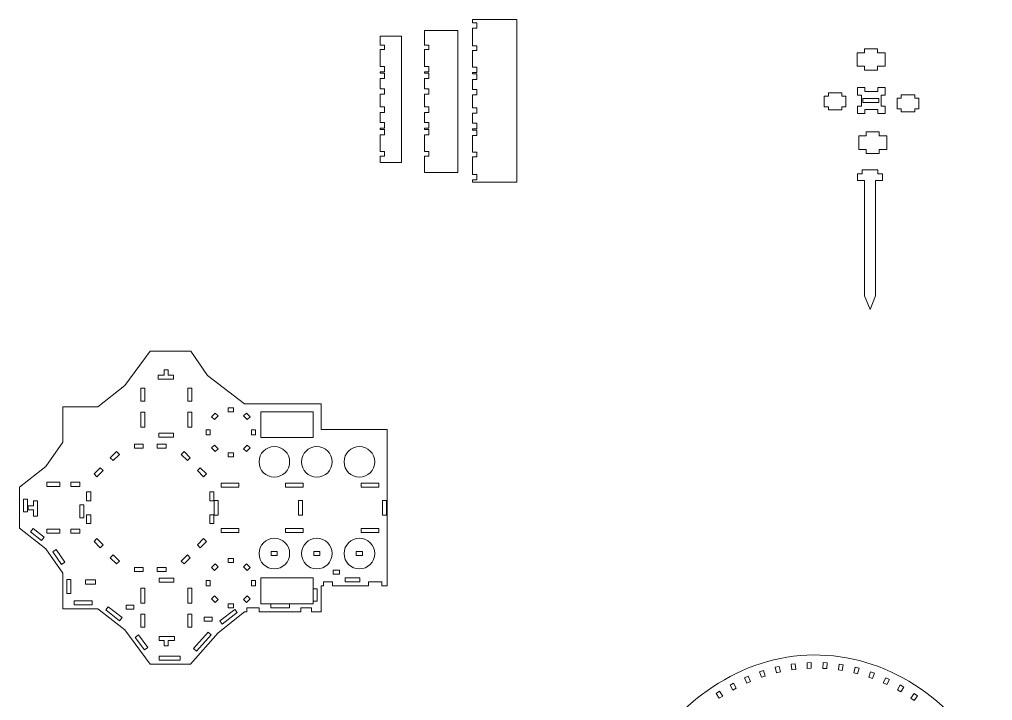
# Model space of a CAD drawing. Header units: millimetres. Extents: x -287 to 524, y -313 to 557.
# Drawn here: x -220 to 504, y 51 to 557 of the extents above; entities that cross this region are included whole.
import ezdxf

# ---------------------------------------------------------------- set-up
doc = ezdxf.new("R2010")
doc.units = ezdxf.units.MM

msp = doc.modelspace()

# ---------------------------------------------------------------- linework, layer by layer
at = {"color": 7, "linetype": 'Continuous', "lineweight": 15}
for p, q in [((117.11, 557.07), (117.11, 554.52)), ((150.07, 557.07), (117.11, 557.07)), ((150.07, 436.15), (150.07, 557.07)), ((120.35, 554.52), (117.11, 554.52)), ((117.11, 550.71), (120.35, 550.71)), ((117.11, 550.71), (117.11, 537.52)), ((120.35, 550.71), (120.35, 554.52)), ((48.67, 544.54), (48.67, 538.06)), ((64.44, 544.54), (48.67, 544.54)), ((64.44, 450.73), (64.44, 544.54)), ((81.41, 548.78), (81.41, 538.06)), ((106.27, 548.78), (81.41, 548.78)), ((106.27, 443.3), (106.27, 548.78)), ((51.9, 538.06), (48.67, 538.06)), ((51.9, 534.63), (51.9, 538.06)), ((84.65, 538.06), (81.41, 538.06)), ((84.65, 534.63), (84.65, 538.06)), ((120.35, 537.52), (117.11, 537.52)), ((120.35, 534.09), (120.35, 537.52)), ((48.67, 534.63), (51.9, 534.63)), ((48.67, 534.63), (48.67, 522.21)), ((81.41, 534.63), (81.41, 522.21)), ((81.41, 534.63), (84.65, 534.63)), ((117.11, 534.09), (117.11, 521.67)), ((117.11, 534.09), (120.35, 534.09)), ((403.15, 522.28), (403.15, 532.28)), ((408.73, 532.28), (403.15, 532.28)), ((418.39, 535.28), (408.73, 535.28)), ((408.73, 535.28), (408.73, 532.28)), ((418.39, 535.28), (418.39, 532.28)), ((423.91, 532.28), (418.39, 532.28)), ((423.91, 522.28), (423.91, 532.28)), ((51.9, 522.21), (48.67, 522.21)), ((51.9, 518.14), (51.9, 522.21)), ((84.65, 522.21), (81.41, 522.21)), ((84.65, 518.14), (84.65, 522.21)), ((120.35, 521.67), (117.11, 521.67)), ((120.35, 517.6), (120.35, 521.67)), ((408.73, 522.28), (403.15, 522.28)), ((408.73, 522.28), (408.73, 519.28)), ((418.39, 522.28), (418.39, 519.28)), ((423.91, 522.28), (418.39, 522.28)), ((48.67, 518.14), (51.9, 518.14)), ((48.67, 518.14), (48.67, 517.15)), ((51.9, 517.15), (48.67, 517.15)), ((51.9, 513.08), (51.9, 517.15)), ((81.41, 518.14), (81.41, 517.15)), ((81.41, 518.14), (84.65, 518.14)), ((84.65, 517.15), (81.41, 517.15)), ((84.65, 513.08), (84.65, 517.15)), ((117.11, 517.6), (117.11, 516.62)), ((117.11, 517.6), (120.35, 517.6)), ((120.35, 516.62), (117.11, 516.62)), ((120.35, 512.55), (120.35, 516.62)), ((418.39, 519.28), (408.73, 519.28)), ((48.67, 513.08), (51.9, 513.08)), ((48.67, 513.08), (48.67, 505.55)), ((81.41, 513.08), (81.41, 505.55)), ((81.41, 513.08), (84.65, 513.08)), ((117.11, 512.55), (117.11, 505.01)), ((117.11, 512.55), (120.35, 512.55)), ((408.91, 506.4), (403.33, 506.4)), ((403.33, 506.4), (403.33, 500.68)), ((408.91, 506.4), (408.91, 503.4)), ((418.57, 503.4), (418.57, 506.4)), ((424.09, 506.4), (418.57, 506.4)), ((424.09, 500.68), (424.09, 506.4)), ((51.9, 505.55), (48.67, 505.55)), ((48.67, 501.48), (48.67, 492.01)), ((48.67, 501.48), (51.9, 501.48)), ((51.9, 501.48), (51.9, 505.55)), ((84.65, 505.55), (81.41, 505.55)), ((81.41, 501.48), (81.41, 492.01)), ((81.41, 501.48), (84.65, 501.48)), ((84.65, 501.48), (84.65, 505.55)), ((120.35, 505.01), (117.11, 505.01)), ((117.11, 500.94), (117.11, 491.48)), ((117.11, 500.94), (120.35, 500.94)), ((120.35, 500.94), (120.35, 505.01)), ((378.76, 500.14), (378.76, 492.13)), ((378.76, 500.14), (381.76, 500.14)), ((391.76, 502.57), (381.76, 502.57)), ((381.76, 502.57), (381.76, 500.14)), ((391.76, 502.57), (391.76, 500.14)), ((391.76, 500.14), (394.76, 500.14)), ((394.76, 500.14), (394.76, 492.13)), ((406.33, 500.68), (403.33, 500.68)), ((406.33, 492.67), (406.33, 500.68)), ((408.91, 503.4), (418.57, 503.4)), ((424.09, 500.68), (421.09, 500.68)), ((421.09, 500.68), (421.09, 492.67)), ((445.99, 501.1), (435.99, 501.1)), ((435.99, 501.1), (435.99, 498.68)), ((445.99, 501.1), (445.99, 498.68)), ((51.9, 492.01), (48.67, 492.01)), ((51.9, 487.94), (51.9, 492.01)), ((84.65, 492.01), (81.41, 492.01)), ((84.65, 487.94), (84.65, 492.01)), ((378.76, 492.13), (381.76, 492.13)), ((381.76, 492.13), (381.76, 489.84)), ((391.76, 492.13), (394.76, 492.13)), ((391.76, 492.13), (391.76, 489.84)), ((403.33, 492.67), (406.33, 492.67)), ((403.33, 492.67), (403.33, 487.09)), ((419.22, 498.25), (407.48, 498.25)), ((407.48, 498.25), (407.48, 495.25)), ((407.48, 495.25), (419.22, 495.25)), ((419.22, 495.25), (419.22, 498.25)), ((421.09, 492.67), (424.09, 492.67)), ((424.09, 487.09), (424.09, 492.67)), ((432.99, 498.68), (432.99, 490.67)), ((432.99, 498.68), (435.99, 498.68)), ((445.99, 498.68), (448.99, 498.68)), ((448.99, 498.68), (448.99, 490.67)), ((48.67, 487.94), (48.67, 480.41)), ((48.67, 487.94), (51.9, 487.94)), ((81.41, 487.94), (81.41, 480.41)), ((81.41, 487.94), (84.65, 487.94)), ((120.35, 491.48), (117.11, 491.48)), ((117.11, 487.41), (117.11, 479.87)), ((117.11, 487.41), (120.35, 487.41)), ((120.35, 487.41), (120.35, 491.48)), ((391.76, 489.84), (381.76, 489.84)), ((403.33, 487.09), (408.91, 487.09)), ((418.57, 490.09), (408.91, 490.09)), ((408.91, 490.09), (408.91, 487.09)), ((418.57, 487.09), (418.57, 490.09)), ((418.57, 487.09), (424.09, 487.09)), ((432.99, 490.67), (435.99, 490.67)), ((435.99, 490.67), (435.99, 488.38)), ((445.99, 488.38), (435.99, 488.38)), ((445.99, 490.67), (448.99, 490.67)), ((445.99, 490.67), (445.99, 488.38)), ((51.9, 480.41), (48.67, 480.41)), ((51.9, 476.34), (51.9, 480.41)), ((84.65, 480.41), (81.41, 480.41)), ((84.65, 476.34), (84.65, 480.41)), ((120.35, 479.87), (117.11, 479.87)), ((120.35, 475.8), (120.35, 479.87)), ((48.67, 476.34), (48.67, 475.35)), ((48.67, 476.34), (51.9, 476.34)), ((51.9, 475.35), (48.67, 475.35)), ((48.67, 471.28), (48.67, 458.87)), ((48.67, 471.28), (51.9, 471.28)), ((51.9, 471.28), (51.9, 475.35)), ((81.41, 476.34), (81.41, 475.35)), ((81.41, 476.34), (84.65, 476.34)), ((84.65, 475.35), (81.41, 475.35)), ((81.41, 471.28), (81.41, 458.87)), ((81.41, 471.28), (84.65, 471.28)), ((84.65, 471.28), (84.65, 475.35)), ((117.11, 475.8), (120.35, 475.8)), ((117.11, 475.8), (117.11, 474.82)), ((120.35, 474.82), (117.11, 474.82)), ((117.11, 470.75), (120.35, 470.75)), ((117.11, 470.75), (117.11, 458.33)), ((120.35, 470.75), (120.35, 474.82)), ((404.35, 460.45), (404.35, 470.45)), ((409.93, 470.45), (404.35, 470.45)), ((409.93, 473.45), (409.93, 470.45)), ((419.59, 473.45), (409.93, 473.45)), ((419.59, 473.45), (419.59, 470.45)), ((425.11, 470.45), (419.59, 470.45)), ((425.11, 460.45), (425.11, 470.45)), ((51.9, 458.87), (48.67, 458.87)), ((51.9, 455.44), (51.9, 458.87)), ((84.65, 458.87), (81.41, 458.87)), ((84.65, 455.44), (84.65, 458.87)), ((120.35, 458.33), (117.11, 458.33)), ((120.35, 454.9), (120.35, 458.33)), ((409.93, 460.45), (404.35, 460.45)), ((409.93, 460.45), (409.93, 457.45)), ((419.59, 457.45), (409.93, 457.45)), ((419.59, 460.45), (419.59, 457.45)), ((425.11, 460.45), (419.59, 460.45)), ((48.67, 455.44), (48.67, 450.73)), ((48.67, 455.44), (51.9, 455.44)), ((48.67, 450.73), (64.44, 450.73)), ((81.41, 455.44), (81.41, 443.3)), ((81.41, 455.44), (84.65, 455.44)), ((117.11, 454.9), (117.11, 441.71)), ((117.11, 454.9), (120.35, 454.9)), ((81.41, 443.3), (106.27, 443.3)), ((120.35, 441.71), (117.11, 441.71)), ((120.35, 437.89), (120.35, 441.71)), ((403.38, 442.23), (403.38, 437.23)), ((406.86, 442.23), (403.38, 442.23)), ((406.86, 445.23), (406.86, 442.23)), ((418.6, 445.23), (406.86, 445.23)), ((418.6, 442.23), (418.6, 445.23)), ((422.08, 442.23), (418.6, 442.23)), ((422.08, 437.23), (422.08, 442.23)), ((117.11, 437.89), (117.11, 436.15)), ((117.11, 437.89), (120.35, 437.89)), ((117.11, 436.15), (150.07, 436.15)), ((403.38, 437.23), (408.75, 437.23)), ((408.75, 437.23), (408.75, 351.71)), ((416.71, 437.23), (422.08, 437.23)), ((416.71, 351.71), (416.71, 437.23)), ((408.75, 351.71), (412.73, 341.54)), ((412.73, 341.54), (416.71, 351.71)), ((-122.54, 310.45), (-141.37, 284.88)), ((-92.3, 310.45), (-122.54, 310.45)), ((-79.81, 292.34), (-92.3, 310.45)), ((-108.93, 296.72), (-111.93, 296.72)), ((-111.93, 296.72), (-111.93, 292.76)), ((-108.93, 292.76), (-108.93, 296.72)), ((-111.93, 292.76), (-116.59, 292.76)), ((-116.59, 292.76), (-116.59, 289.76)), ((-116.59, 289.76), (-105.18, 289.76)), ((-105.18, 292.76), (-108.93, 292.76)), ((-105.18, 289.76), (-105.18, 292.76)), ((-52.23, 271.41), (-79.81, 292.34)), ((-141.37, 284.88), (-161.39, 269.19)), ((-126.33, 282.95), (-129.33, 282.95)), ((-129.33, 282.95), (-129.33, 273.23)), ((-126.33, 273.23), (-126.33, 282.95)), ((-91.53, 282.95), (-94.53, 282.95)), ((-94.53, 282.95), (-94.53, 273.23)), ((-91.53, 273.23), (-91.53, 282.95)), ((-187.43, 269.19), (-187.43, 242.82)), ((-161.39, 269.19), (-187.43, 269.19)), ((-129.33, 273.23), (-126.33, 273.23)), ((-94.53, 273.23), (-91.53, 273.23)), ((-64.4, 268.46), (-64.4, 265.46)), ((-60.54, 268.46), (-64.4, 268.46)), ((-60.54, 265.46), (-60.54, 268.46)), ((4.8, 271.41), (-52.23, 271.41)), ((4.8, 252.19), (4.8, 271.41)), ((-129.33, 265.08), (-129.33, 253.97)), ((-126.33, 265.08), (-129.33, 265.08)), ((-126.33, 253.97), (-126.33, 265.08)), ((-91.53, 265.08), (-94.53, 265.08)), ((-94.53, 265.08), (-94.53, 253.97)), ((-91.53, 253.97), (-91.53, 265.08)), ((-74.05, 264.46), (-76.78, 261.73)), ((-76.78, 261.73), (-74.65, 259.61)), ((-74.65, 259.61), (-71.92, 262.34)), ((-71.92, 262.34), (-74.05, 264.46)), ((-64.4, 265.46), (-60.54, 265.46)), ((-50.89, 264.46), (-53.01, 262.34)), ((-53.01, 262.34), (-50.28, 259.61)), ((-48.16, 261.73), (-50.89, 264.46)), ((-50.28, 259.61), (-48.16, 261.73)), ((-40.26, 265.42), (-40.26, 246.28)), ((-1.2, 265.42), (-40.26, 265.42)), ((-1.2, 246.28), (-1.2, 265.42)), ((-129.33, 253.97), (-126.33, 253.97)), ((-94.53, 253.97), (-91.53, 253.97)), ((-105.18, 249.52), (-115.95, 249.52)), ((-115.95, 249.52), (-115.95, 246.52)), ((-115.95, 246.52), (-105.18, 246.52)), ((-105.18, 246.52), (-105.18, 249.52)), ((-80.77, 252.08), (-80.77, 248.22)), ((-77.77, 252.08), (-80.77, 252.08)), ((-80.77, 248.22), (-77.77, 248.22)), ((-77.77, 248.22), (-77.77, 252.08)), ((-44.16, 252.08), (-47.16, 252.08)), ((-47.16, 252.08), (-47.16, 248.22)), ((-47.16, 248.22), (-44.16, 248.22)), ((-44.16, 248.22), (-44.16, 252.08)), ((-40.26, 246.28), (-1.2, 246.28)), ((53.7, 252.19), (4.8, 252.19)), ((53.7, 135.99), (53.7, 252.19)), ((-187.43, 242.82), (-200.03, 224.63)), ((-127.58, 241.4), (-134.14, 241.4)), ((-134.14, 241.4), (-134.14, 238.4)), ((-127.58, 238.4), (-127.58, 241.4)), ((-110.55, 241.4), (-117.1, 241.4)), ((-117.1, 241.4), (-117.1, 238.4)), ((-110.55, 238.4), (-110.55, 241.4)), ((-74.65, 240.69), (-76.78, 238.57)), ((-71.92, 237.96), (-74.65, 240.69)), ((-50.28, 240.69), (-53.01, 237.96)), ((-48.16, 238.57), (-50.28, 240.69)), ((-147.46, 235.88), (-152.09, 231.25)), ((-149.97, 229.13), (-145.34, 233.76)), ((-145.34, 233.76), (-147.46, 235.88)), ((-134.14, 238.4), (-127.58, 238.4)), ((-117.1, 238.4), (-110.55, 238.4)), ((-97.23, 235.88), (-99.35, 233.76)), ((-99.35, 233.76), (-94.72, 229.13)), ((-92.6, 231.25), (-97.23, 235.88)), ((-76.78, 238.57), (-74.05, 235.84)), ((-74.05, 235.84), (-71.92, 237.96)), ((-64.4, 234.85), (-64.4, 231.85)), ((-60.54, 234.85), (-64.4, 234.85)), ((-64.4, 231.85), (-60.54, 231.85)), ((-60.54, 231.85), (-60.54, 234.85)), ((-53.01, 237.96), (-50.89, 235.84)), ((-50.89, 235.84), (-48.16, 238.57)), ((-200.03, 224.63), (-219.59, 209.3)), ((-152.09, 231.25), (-149.97, 229.13)), ((-94.72, 229.13), (-92.6, 231.25)), ((-159.5, 223.84), (-164.13, 219.21)), ((-164.13, 219.21), (-162.01, 217.09)), ((-162.01, 217.09), (-157.38, 221.72)), ((-157.38, 221.72), (-159.5, 223.84)), ((-85.19, 223.84), (-87.31, 221.72)), ((-87.31, 221.72), (-82.67, 217.09)), ((-80.55, 219.21), (-85.19, 223.84)), ((-82.67, 217.09), (-80.55, 219.21)), ((-189.56, 212.99), (-199.29, 212.99)), ((-199.29, 212.99), (-199.29, 209.99)), ((-199.29, 209.99), (-189.56, 209.99)), ((-189.56, 209.99), (-189.56, 212.99)), ((-174.7, 212.99), (-181.42, 212.99)), ((-181.42, 212.99), (-181.42, 209.99)), ((-181.42, 209.99), (-174.7, 209.99)), ((-174.7, 209.99), (-174.7, 212.99)), ((-56.45, 212.45), (-69.57, 212.45)), ((-69.57, 212.45), (-69.57, 209.45)), ((-56.45, 209.45), (-56.45, 212.45)), ((-8.67, 212.45), (-21.79, 212.45)), ((-21.79, 212.45), (-21.79, 209.45)), ((-8.67, 209.45), (-8.67, 212.45)), ((47.51, 212.45), (34.39, 212.45)), ((34.39, 212.45), (34.39, 209.45)), ((47.51, 209.45), (47.51, 212.45)), ((-219.59, 209.3), (-219.59, 178.88)), ((-169.65, 205.89), (-169.65, 199.33)), ((-166.65, 205.89), (-169.65, 205.89)), ((-166.65, 199.33), (-166.65, 205.89)), ((-75.03, 205.89), (-78.03, 205.89)), ((-78.03, 205.89), (-78.03, 199.33)), ((-75.03, 199.33), (-75.03, 205.89)), ((-69.57, 209.45), (-56.45, 209.45)), ((-21.79, 209.45), (-8.67, 209.45)), ((34.39, 209.45), (47.51, 209.45)), ((-213.59, 200.52), (-216.59, 200.52)), ((-216.59, 200.52), (-216.59, 190.94)), ((-213.59, 190.94), (-213.59, 200.52)), ((-209.1, 195.59), (-213.06, 195.59)), ((-213.06, 195.59), (-213.06, 192.59)), ((-206.1, 199.34), (-209.1, 199.34)), ((-209.1, 199.34), (-209.1, 195.59)), ((-206.1, 187.93), (-206.1, 199.34)), ((-171.7, 196.23), (-174.7, 196.23)), ((-174.7, 196.23), (-174.7, 186.56)), ((-171.7, 186.56), (-171.7, 196.23)), ((-169.65, 199.33), (-166.65, 199.33)), ((-78.03, 199.33), (-75.03, 199.33)), ((-71.87, 199.51), (-74.87, 199.51)), ((-74.87, 199.51), (-74.87, 188.67)), ((-71.87, 188.67), (-71.87, 199.51)), ((-9.27, 199.51), (-12.27, 199.51)), ((-12.27, 199.51), (-12.27, 188.67)), ((-9.27, 188.67), (-9.27, 199.51)), ((53.33, 199.51), (50.33, 199.51)), ((50.33, 199.51), (50.33, 188.67)), ((53.33, 188.67), (53.33, 199.51)), ((-216.59, 190.94), (-213.59, 190.94)), ((-213.06, 192.59), (-209.1, 192.59)), ((-209.1, 192.59), (-209.1, 187.93)), ((-169.65, 188.85), (-169.65, 182.3)), ((-166.65, 188.85), (-169.65, 188.85)), ((-166.65, 182.3), (-166.65, 188.85)), ((-75.03, 188.85), (-78.03, 188.85)), ((-78.03, 188.85), (-78.03, 182.3)), ((-75.03, 182.3), (-75.03, 188.85)), ((-74.87, 188.67), (-71.87, 188.67)), ((-12.27, 188.67), (-9.27, 188.67)), ((50.33, 188.67), (53.33, 188.67)), ((-209.1, 187.93), (-206.1, 187.93)), ((-174.7, 186.56), (-171.7, 186.56)), ((-169.65, 182.3), (-166.65, 182.3)), ((-78.03, 182.3), (-75.03, 182.3)), ((-219.59, 178.88), (-200.03, 163.56)), ((-209.43, 178.55), (-211.28, 176.18)), ((-211.28, 176.18), (-203.09, 169.76)), ((-201.24, 172.13), (-209.43, 178.55)), ((-189.56, 178.2), (-199.29, 178.2)), ((-199.29, 178.2), (-199.29, 175.2)), ((-199.29, 175.2), (-189.56, 175.2)), ((-189.56, 175.2), (-189.56, 178.2)), ((-174.7, 178.2), (-181.42, 178.2)), ((-181.42, 178.2), (-181.42, 175.2)), ((-181.42, 175.2), (-174.7, 175.2)), ((-174.7, 175.2), (-174.7, 178.2)), ((-56.45, 178.74), (-69.57, 178.74)), ((-69.57, 178.74), (-69.57, 175.74)), ((-69.57, 175.74), (-56.45, 175.74)), ((-56.45, 175.74), (-56.45, 178.74)), ((-8.67, 178.74), (-21.79, 178.74)), ((-21.79, 178.74), (-21.79, 175.74)), ((-21.79, 175.74), (-8.67, 175.74)), ((-8.67, 175.74), (-8.67, 178.74)), ((47.51, 178.74), (34.39, 178.74)), ((34.39, 178.74), (34.39, 175.74)), ((34.39, 175.74), (47.51, 175.74)), ((47.51, 175.74), (47.51, 178.74)), ((-203.09, 169.76), (-201.24, 172.13)), ((-162.01, 171.1), (-164.13, 168.98)), ((-164.13, 168.98), (-159.5, 164.35)), ((-157.38, 166.47), (-162.01, 171.1)), ((-159.5, 164.35), (-157.38, 166.47)), ((-82.67, 171.1), (-87.31, 166.47)), ((-87.31, 166.47), (-85.19, 164.35)), ((-85.19, 164.35), (-80.55, 168.98)), ((-80.55, 168.98), (-82.67, 171.1)), ((-200.03, 163.56), (-187.43, 145.37)), ((-192.42, 163.1), (-194.88, 161.39)), ((-194.88, 161.39), (-188.32, 151.93)), ((-185.86, 153.64), (-192.42, 163.1)), ((-32.43, 161.51), (-32.43, 158.51)), ((-27.94, 161.51), (-32.43, 161.51)), ((-27.94, 158.51), (-27.94, 161.51)), ((3.66, 161.51), (-0.83, 161.51)), ((-0.83, 161.51), (-0.83, 158.51)), ((3.66, 158.51), (3.66, 161.51)), ((30.82, 161.51), (30.82, 158.51)), ((35.31, 161.51), (30.82, 161.51)), ((35.31, 158.51), (35.31, 161.51)), ((-188.32, 151.93), (-185.86, 153.64)), ((-149.97, 159.06), (-152.09, 156.94)), ((-152.09, 156.94), (-147.46, 152.3)), ((-145.34, 154.42), (-149.97, 159.06)), ((-147.46, 152.3), (-145.34, 154.42)), ((-94.72, 159.06), (-99.35, 154.42)), ((-99.35, 154.42), (-97.23, 152.3)), ((-97.23, 152.3), (-92.6, 156.94)), ((-92.6, 156.94), (-94.72, 159.06)), ((-74.05, 152.34), (-76.78, 149.61)), ((-71.92, 150.22), (-74.05, 152.34)), ((-60.54, 156.34), (-64.4, 156.34)), ((-64.4, 156.34), (-64.4, 153.34)), ((-64.4, 153.34), (-60.54, 153.34)), ((-60.54, 153.34), (-60.54, 156.34)), ((-50.89, 152.34), (-53.01, 150.22)), ((-48.16, 149.61), (-50.89, 152.34)), ((-32.43, 158.51), (-27.94, 158.51)), ((-0.83, 158.51), (3.66, 158.51)), ((30.82, 158.51), (35.31, 158.51)), ((-187.43, 145.37), (-187.43, 118.99)), ((-127.58, 149.78), (-134.14, 149.78)), ((-134.14, 149.78), (-134.14, 146.78)), ((-134.14, 146.78), (-127.58, 146.78)), ((-127.58, 146.78), (-127.58, 149.78)), ((-117.1, 149.78), (-117.1, 146.78)), ((-110.55, 149.78), (-117.1, 149.78)), ((-117.1, 146.78), (-110.55, 146.78)), ((-110.55, 146.78), (-110.55, 149.78)), ((-76.78, 149.61), (-74.65, 147.49)), ((-74.65, 147.49), (-71.92, 150.22)), ((-53.01, 150.22), (-50.28, 147.49)), ((-50.28, 147.49), (-48.16, 149.61)), ((18.21, 147.65), (13.61, 147.65)), ((13.61, 147.65), (13.61, 144.65)), ((18.21, 144.65), (18.21, 147.65)), ((-181.43, 140.86), (-184.43, 140.86)), ((-184.43, 140.86), (-184.43, 130.45)), ((-181.43, 130.45), (-181.43, 140.86)), ((-163.04, 140.39), (-170.61, 140.39)), ((-170.61, 140.39), (-170.61, 137.39)), ((-163.04, 137.39), (-163.04, 140.39)), ((-104.92, 141.67), (-115.68, 141.67)), ((-115.68, 141.67), (-115.68, 138.67)), ((-115.68, 138.67), (-104.92, 138.67)), ((-104.92, 138.67), (-104.92, 141.67)), ((-80.77, 139.97), (-80.77, 136.1)), ((-77.77, 139.97), (-80.77, 139.97)), ((-77.77, 136.1), (-77.77, 139.97)), ((-47.16, 139.97), (-47.16, 136.1)), ((-44.16, 139.97), (-47.16, 139.97)), ((-44.16, 136.1), (-44.16, 139.97)), ((-1.2, 141.91), (-40.26, 141.91)), ((-40.26, 141.91), (-40.26, 122.76)), ((-1.2, 133.8), (-1.2, 141.91)), ((13.2, 138.99), (6.52, 138.99)), ((6.52, 138.99), (6.52, 135.99)), ((13.2, 135.99), (13.2, 138.99)), ((13.61, 144.65), (18.21, 144.65)), ((33.36, 141.99), (22.49, 141.99)), ((22.49, 141.99), (22.49, 138.99)), ((22.49, 138.99), (33.36, 138.99)), ((33.36, 138.99), (33.36, 141.99)), ((49.82, 138.99), (40, 138.99)), ((40, 138.99), (40, 135.99)), ((49.82, 135.99), (49.82, 138.99)), ((-184.43, 130.45), (-181.43, 130.45)), ((-170.61, 137.39), (-163.04, 137.39)), ((-129.33, 134.22), (-129.33, 123.1)), ((-126.33, 134.22), (-129.33, 134.22)), ((-126.33, 123.1), (-126.33, 134.22)), ((-91.53, 134.22), (-94.53, 134.22)), ((-94.53, 134.22), (-94.53, 123.1)), ((-91.53, 123.1), (-91.53, 134.22)), ((-80.77, 136.1), (-77.77, 136.1)), ((-47.16, 136.1), (-44.16, 136.1)), ((1.8, 133.8), (-1.2, 133.8)), ((-1.2, 124.64), (-1.2, 133.8)), ((1.8, 124.64), (1.8, 133.8)), ((4.8, 116.77), (4.8, 135.99)), ((4.8, 135.99), (6.52, 135.99)), ((13.2, 135.99), (40, 135.99)), ((49.82, 135.99), (53.7, 135.99)), ((-165.51, 124.99), (-178.91, 124.99)), ((-178.91, 124.99), (-178.91, 121.99)), ((-165.51, 121.99), (-165.51, 124.99)), ((-129.33, 123.1), (-126.33, 123.1)), ((-94.53, 123.1), (-91.53, 123.1)), ((-74.65, 128.58), (-76.78, 126.46)), ((-76.78, 126.46), (-74.05, 123.73)), ((-71.92, 125.85), (-74.65, 128.58)), ((-74.05, 123.73), (-71.92, 125.85)), ((-50.28, 128.58), (-53.01, 125.85)), ((-53.01, 125.85), (-50.89, 123.73)), ((-50.89, 123.73), (-48.16, 126.46)), ((-48.16, 126.46), (-50.28, 128.58)), ((-1.2, 122.76), (-1.2, 124.64)), ((-1.2, 124.64), (1.8, 124.64)), ((-187.43, 118.99), (-161.39, 118.99)), ((-178.91, 121.99), (-165.51, 121.99)), ((-161.39, 118.99), (-141.37, 103.3)), ((-153.61, 120.52), (-155.46, 118.16)), ((-155.46, 118.16), (-145.18, 110.1)), ((-143.33, 112.46), (-153.61, 120.52)), ((-134.63, 121.71), (-140.29, 121.71)), ((-140.29, 121.71), (-140.29, 118.71)), ((-140.29, 118.71), (-134.63, 118.71)), ((-134.63, 118.71), (-134.63, 121.71)), ((-71.79, 101.21), (-52.19, 116.77)), ((-59.48, 118.53), (-70.73, 109.93)), ((-68.91, 107.54), (-57.66, 116.14)), ((-60.54, 122.73), (-64.4, 122.73)), ((-64.4, 122.73), (-64.4, 119.73)), ((-64.4, 119.73), (-60.54, 119.73)), ((-60.54, 119.73), (-60.54, 122.73)), ((-57.66, 116.14), (-59.48, 118.53)), ((-52.19, 116.77), (-50.46, 116.77)), ((-41.43, 119.77), (-50.46, 119.77)), ((-50.46, 119.77), (-50.46, 116.77)), ((-41.43, 116.77), (-41.43, 119.77)), ((-41.43, 116.77), (-10.39, 116.77)), ((-40.26, 122.76), (-32.67, 122.76)), ((-32.67, 122.76), (-32.67, 119.76)), ((-32.67, 122.76), (-18.92, 122.76)), ((-32.67, 119.76), (-18.92, 119.76)), ((-18.92, 122.76), (-1.2, 122.76)), ((-18.92, 119.76), (-18.92, 122.76)), ((-2.5, 119.77), (-10.4, 119.77)), ((-10.4, 119.77), (-10.39, 116.77)), ((-2.5, 116.77), (-2.5, 119.77)), ((-2.5, 116.77), (4.8, 116.77)), ((-145.18, 110.1), (-143.33, 112.46)), ((-129.33, 114.96), (-129.33, 105.24)), ((-126.33, 114.96), (-129.33, 114.96)), ((-126.33, 105.24), (-126.33, 114.96)), ((-94.53, 114.96), (-94.53, 105.24)), ((-91.53, 114.96), (-94.53, 114.96)), ((-91.53, 105.24), (-91.53, 114.96)), ((-76.29, 112.64), (-82.33, 112.64)), ((-82.33, 112.64), (-82.33, 109.64)), ((-82.33, 109.64), (-76.29, 109.64)), ((-76.29, 109.64), (-76.29, 112.64)), ((-70.73, 109.93), (-68.91, 107.54)), ((-141.37, 103.3), (-122.54, 77.74)), ((-129.33, 105.24), (-126.33, 105.24)), ((-94.53, 105.24), (-91.53, 105.24)), ((-79.41, 101.64), (-90.27, 89.36)), ((-77.16, 99.66), (-79.41, 101.64)), ((-131.13, 99.52), (-133.54, 97.74)), ((-133.54, 97.74), (-126.7, 88.44)), ((-124.28, 90.22), (-131.13, 99.52)), ((-104.27, 98.43), (-115.68, 98.43)), ((-115.68, 98.43), (-115.68, 95.43)), ((-115.68, 95.43), (-111.93, 95.43)), ((-111.93, 95.43), (-111.93, 91.47)), ((-108.93, 91.47), (-108.93, 95.43)), ((-108.93, 95.43), (-104.27, 95.43)), ((-104.27, 95.43), (-104.27, 98.43)), ((-92.53, 77.74), (-71.79, 101.21)), ((-88.02, 87.37), (-77.16, 99.66)), ((-126.7, 88.44), (-124.28, 90.22)), ((-111.93, 91.47), (-108.93, 91.47)), ((-90.27, 89.36), (-88.02, 87.37)), ((-100.21, 83.74), (-115.7, 83.74)), ((-115.7, 83.74), (-115.7, 80.74)), ((-115.7, 80.74), (-100.21, 80.74)), ((-100.21, 80.74), (-100.21, 83.74)), ((-122.54, 77.74), (-92.53, 77.74)), ((330.67, 72.09), (333.52, 73.02)), ((333.52, 73.02), (334.83, 68.97)), ((342.2, 75.47), (345.13, 76.13)), ((343.13, 71.32), (342.2, 75.47)), ((345.13, 76.13), (346.06, 71.98)), ((353.99, 77.76), (356.96, 78.13)), ((354.52, 73.54), (353.99, 77.76)), ((357.5, 73.92), (354.52, 73.54)), ((356.96, 78.13), (357.5, 73.92)), ((365.93, 78.91), (368.93, 79)), ((366.06, 74.66), (365.93, 78.91)), ((369.06, 74.76), (366.06, 74.66)), ((368.93, 79), (369.06, 74.76)), ((377.64, 74.68), (377.92, 78.92)), ((380.64, 74.48), (377.64, 74.68)), ((377.92, 78.92), (380.92, 78.72)), ((380.92, 78.72), (380.64, 74.48)), ((389.18, 73.58), (389.87, 77.77)), ((392.14, 73.1), (389.18, 73.58)), ((389.87, 77.77), (392.83, 77.29)), ((392.83, 77.29), (392.14, 73.1)), ((400.58, 71.38), (401.66, 75.5)), ((401.66, 75.5), (404.56, 74.74)), ((404.56, 74.74), (403.48, 70.62)), ((319.48, 67.68), (322.24, 68.85)), ((321.14, 63.77), (319.48, 67.68)), ((322.24, 68.85), (323.9, 64.94)), ((331.98, 68.05), (330.67, 72.09)), ((334.83, 68.97), (331.98, 68.05)), ((346.06, 71.98), (343.13, 71.32)), ((403.48, 70.62), (400.58, 71.38)), ((411.74, 68.13), (413.19, 72.12)), ((414.56, 67.1), (411.74, 68.13)), ((413.19, 72.12), (416.01, 71.1)), ((416.01, 71.1), (414.56, 67.1)), ((422.58, 63.86), (424.39, 67.71)), ((424.39, 67.71), (427.1, 66.44)), ((427.1, 66.44), (425.3, 62.59)), ((308.7, 62.29), (311.35, 63.7)), ((310.7, 58.54), (308.7, 62.29)), ((313.34, 59.95), (310.7, 58.54)), ((311.35, 63.7), (313.34, 59.95)), ((323.9, 64.94), (321.14, 63.77)), ((425.3, 62.59), (422.58, 63.86)), ((433.04, 58.63), (435.16, 62.31)), ((435.63, 57.13), (433.04, 58.63)), ((435.16, 62.31), (437.76, 60.81)), ((437.76, 60.81), (435.63, 57.13)), ((298.4, 56), (300.92, 57.62)), ((300.7, 52.42), (298.4, 56)), ((303.22, 54.05), (300.7, 52.42)), ((300.92, 57.62), (303.22, 54.05)), ((443.04, 52.52), (445.46, 56.02)), ((445.5, 50.81), (443.04, 52.52)), ((445.46, 56.02), (447.92, 54.3)), ((447.92, 54.3), (445.5, 50.81))]:
    msp.add_line(p, q, dxfattribs=at)
for centre in [(-30.11, 228.18), (1.52, 228.18), (33.15, 228.18), (-30.11, 160.01), (1.52, 160.01), (33.15, 160.01)]:
    msp.add_circle(centre, 11.38, dxfattribs=at)
msp.add_ellipse((371.58, -114.08), major_axis=(1.21, 198.7), ratio=0.809549, start_param=5.325673, end_param=7.266635, dxfattribs=at)

doc.saveas('drawing.dxf')
